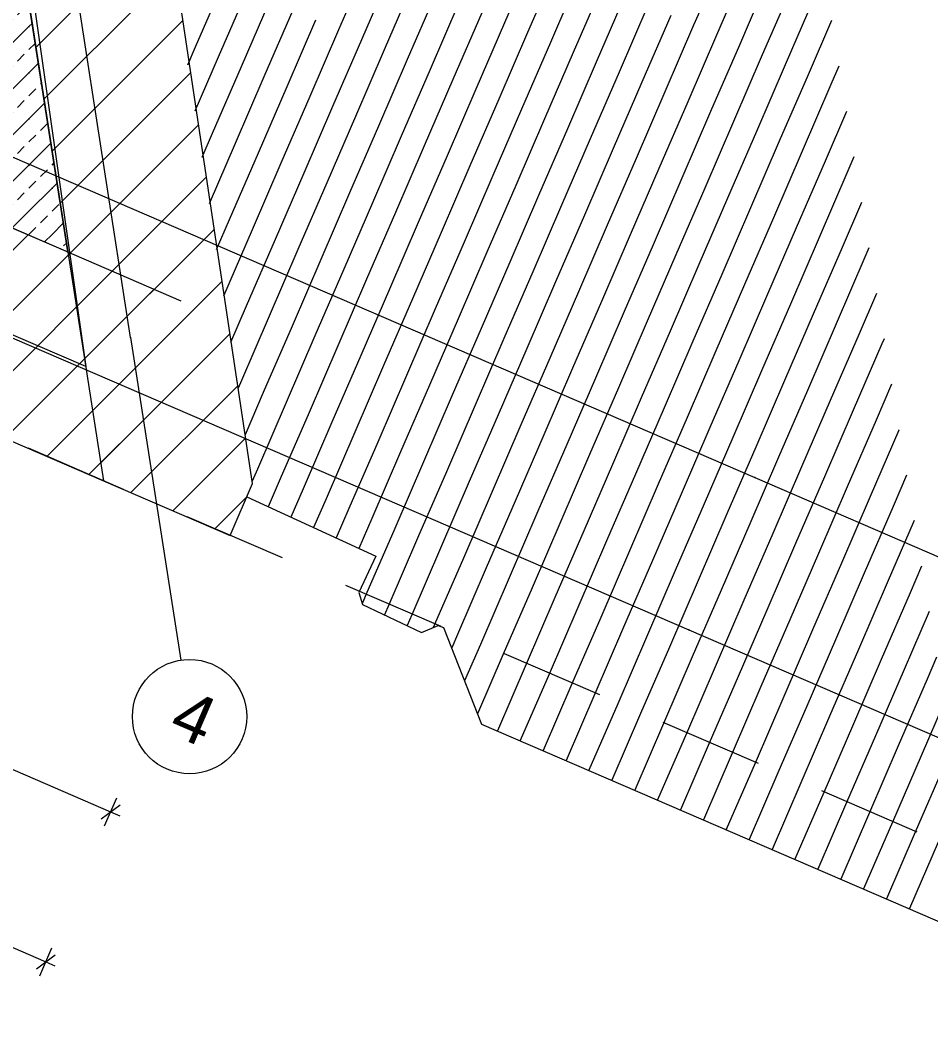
# Model space of a CAD drawing. Header units: millimetres. Extents: x 11801750 to 12566104, y 354831409 to 356234587.
# Drawn here: x 12557091 to 12559877, y 356204400 to 356207515 of the extents above; entities that cross this region are included whole.
import ezdxf
from ezdxf.enums import TextEntityAlignment as Align

# ---------------------------------------------------------------- set-up
doc = ezdxf.new("R2010")
doc.units = ezdxf.units.MM
doc.header["$MEASUREMENT"] = 0
doc.linetypes.add('Dashed Long', pattern=[529.166651, 317.499995, -211.666656])
doc.linetypes.add('Dot & Dashed', pattern=[6702.78, 3527.78, -1763.89, 0, -1411.11])
for name, color, linetype in [('New_010 Aussenwände', 7, 'Continuous'), ('New_015 Innenwände', 7, 'Continuous'), ('New_035 Decken', 7, 'Continuous'), ('New_110 Bemassungen Ausführung', 7, 'Continuous'), ('New_290 Raster _ Achsen', 7, 'Continuous')]:
    doc.layers.add(name, color=color, linetype=linetype)
for name, color, linetype, lineweight in [('New_010 Aussenwände_Pen_No__1', 7, 'Continuous', 13), ('New_010 Aussenwände_Pen_No__96', 8, 'Continuous', 13), ('New_015 Innenwände_Pen_No__1', 7, 'Continuous', 13), ('New_035 Decken_Pen_No__18', 255, 'Continuous', 13), ('New_110 Bemassungen Ausführung_Pen_No__1', 7, 'Continuous', 13), ('New_160 Beschriftungen Ausführung_Pen_No__1', 7, 'Continuous', 13), ('New_255 Plangrafiken_Pen_No__39', 8, 'Continuous', 13), ('New_290 Raster _ Achsen_Pen_No__1', 7, 'Continuous', 13), ('New_290 Raster _ Achsen_Pen_No__108', 7, 'Continuous', 13), ('New_Baulinie_Pen_No__21', 1, 'Continuous', 13)]:
    doc.layers.add(name, color=color, linetype=linetype, lineweight=lineweight)
doc.styles.add('GENERATED_STYLE_1', font='arial.ttf')
doc.dimstyles.new('GENERATED_STYLE__1', dxfattribs={"dimtxt": 125, "dimasz": 47.5, "dimexe": 0.18, "dimexo": 2, "dimgap": 0, "dimtad": 1, "dimlfac": 0.001, "dimzin": 0, "dimdsep": 46, "dimtxsty": 'GENERATED_STYLE_1', "dimblk": 'ARROWHEAD_2', "dimblk1": 'ARROWHEAD_2', "dimblk2": 'ARROWHEAD_2', "dimcen": 0.09, "dimclrd": 7, "dimclre": 7, "dimclrt": 7, "dimadec": 0, "dimazin": 0, "dimtfac": 1, "dimtdec": 4, "dimtmove": 0, "dimatfit": 3, "dimfxl": 1, "dimtolj": 1, "dimtzin": 0, "dimarcsym": 0})
pattern_1 = [(45, (12240439.16, 356160438.36), (-91.92388, 91.92388), [])]

# ---------------------------------------------------------------- blocks, each defined once
blk = doc.blocks.new('*X19', base_point=(12240439.2, 356160438.4))
at = {"layer": 'New_255 Plangrafiken_Pen_No__39', "color": 8, "linetype": 'Continuous', "lineweight": 13}
for p, q in [((12558661.3, 356207712), (12558573.2, 356207508.1)), ((12558661.3, 356207712), (12558573.2, 356207508.1)), ((12558152.9, 356207689.7), (12558064.8, 356207485.8)), ((12558152.9, 356207689.7), (12558064.8, 356207485.8)), ((12558731.3, 356207681.8), (12558643.2, 356207477.9)), ((12558731.3, 356207681.8), (12558643.2, 356207477.9)), ((12559239.7, 356207704.1), (12559151.6, 356207500.2)), ((12559239.7, 356207704.1), (12559151.6, 356207500.2)), ((12558222.9, 356207659.4), (12558134.8, 356207455.5)), ((12558222.9, 356207659.4), (12558134.8, 356207455.5)), ((12558801.4, 356207651.5), (12558713.3, 356207447.6)), ((12558801.4, 356207651.5), (12558713.3, 356207447.6)), ((12559309.8, 356207673.8), (12559221.7, 356207469.9)), ((12559309.8, 356207673.8), (12559221.7, 356207469.9)), ((12557714.5, 356207637.1), (12557626.4, 356207433.2)), ((12557714.5, 356207637.1), (12557626.4, 356207433.2)), ((12558293, 356207629.2), (12558204.9, 356207425.3)), ((12558293, 356207629.2), (12558204.9, 356207425.3)), ((12558871.4, 356207621.2), (12558783.3, 356207417.3)), ((12558871.4, 356207621.2), (12558783.3, 356207417.3)), ((12559379.8, 356207643.6), (12559291.8, 356207439.7)), ((12559379.8, 356207643.6), (12559291.8, 356207439.7)), ((12559449.9, 356207613.3), (12559361.8, 356207409.4)), ((12559449.9, 356207613.3), (12559361.8, 356207409.4)), ((12557784.5, 356207606.8), (12557696.5, 356207402.9)), ((12557784.5, 356207606.8), (12557696.5, 356207402.9)), ((12558363, 356207598.9), (12558274.9, 356207395)), ((12558363, 356207598.9), (12558274.9, 356207395)), ((12558941.5, 356207591), (12558853.4, 356207387.1)), ((12558941.5, 356207591), (12558853.4, 356207387.1)), ((12559519.9, 356207583.1), (12559431.9, 356207379.1)), ((12559519.9, 356207583.1), (12559431.9, 356207379.1)), ((12557854.6, 356207576.6), (12557766.5, 356207372.7)), ((12557854.6, 356207576.6), (12557766.5, 356207372.7)), ((12558433.1, 356207568.6), (12558345, 356207364.7)), ((12558433.1, 356207568.6), (12558345, 356207364.7)), ((12559011.5, 356207560.7), (12558923.5, 356207356.8)), ((12559011.5, 356207560.7), (12558923.5, 356207356.8)), ((12557924.7, 356207546.3), (12557836.6, 356207342.4)), ((12557924.7, 356207546.3), (12557836.6, 356207342.4)), ((12558503.1, 356207538.4), (12558415, 356207334.5)), ((12558503.1, 356207538.4), (12558415, 356207334.5)), ((12559081.6, 356207530.5), (12558993.5, 356207326.5)), ((12559081.6, 356207530.5), (12558993.5, 356207326.5)), ((12557994.7, 356207516), (12557906.6, 356207312.1)), ((12557994.7, 356207516), (12557906.6, 356207312.1)), ((12558573.2, 356207508.1), (12558485.1, 356207304.2)), ((12558573.2, 356207508.1), (12558485.1, 356207304.2)), ((12559151.6, 356207500.2), (12559063.6, 356207296.3)), ((12559151.6, 356207500.2), (12559063.6, 356207296.3)), ((12559573.5, 356207514.6), (12559501.9, 356207348.9)), ((12559573.5, 356207514.6), (12559501.9, 356207348.9)), ((12558064.8, 356207485.8), (12557976.7, 356207281.9)), ((12558064.8, 356207485.8), (12557976.7, 356207281.9)), ((12558643.2, 356207477.9), (12558555.1, 356207273.9)), ((12558643.2, 356207477.9), (12558555.1, 356207273.9)), ((12559221.7, 356207469.9), (12559133.6, 356207266)), ((12559221.7, 356207469.9), (12559133.6, 356207266)), ((12557626.4, 356207433.2), (12557602.8, 356207378.4)), ((12557626.4, 356207433.2), (12557602.8, 356207378.4)), ((12558134.8, 356207455.5), (12558046.7, 356207251.6)), ((12558134.8, 356207455.5), (12558046.7, 356207251.6)), ((12558713.3, 356207447.6), (12558625.2, 356207243.7)), ((12558713.3, 356207447.6), (12558625.2, 356207243.7)), ((12559291.8, 356207439.7), (12559203.7, 356207235.8)), ((12559291.8, 356207439.7), (12559203.7, 356207235.8)), ((12557696.5, 356207402.9), (12557624.7, 356207236.9)), ((12557696.5, 356207402.9), (12557624.7, 356207236.9)), ((12558204.9, 356207425.3), (12558116.8, 356207221.3)), ((12558204.9, 356207425.3), (12558116.8, 356207221.3)), ((12558274.9, 356207395), (12558186.8, 356207191.1)), ((12558274.9, 356207395), (12558186.8, 356207191.1)), ((12558783.3, 356207417.3), (12558695.3, 356207213.4)), ((12558783.3, 356207417.3), (12558695.3, 356207213.4)), ((12559361.8, 356207409.4), (12559273.7, 356207205.5)), ((12559361.8, 356207409.4), (12559273.7, 356207205.5)), ((12557766.5, 356207372.7), (12557678.4, 356207168.7)), ((12557766.5, 356207372.7), (12557678.4, 356207168.7)), ((12558345, 356207364.7), (12558256.9, 356207160.8)), ((12558345, 356207364.7), (12558256.9, 356207160.8)), ((12558853.4, 356207387.1), (12558765.3, 356207183.2)), ((12558853.4, 356207387.1), (12558765.3, 356207183.2)), ((12559431.9, 356207379.1), (12559343.8, 356207175.2)), ((12559431.9, 356207379.1), (12559343.8, 356207175.2)), ((12559596.5, 356207375.4), (12559572, 356207318.6)), ((12559596.5, 356207375.4), (12559572, 356207318.6)), ((12557836.6, 356207342.4), (12557748.5, 356207138.5)), ((12557836.6, 356207342.4), (12557748.5, 356207138.5)), ((12558415, 356207334.5), (12558327, 356207130.6)), ((12558415, 356207334.5), (12558327, 356207130.6)), ((12558923.5, 356207356.8), (12558835.4, 356207152.9)), ((12558923.5, 356207356.8), (12558835.4, 356207152.9)), ((12559501.9, 356207348.9), (12559413.8, 356207145)), ((12559501.9, 356207348.9), (12559413.8, 356207145)), ((12557906.6, 356207312.1), (12557818.5, 356207108.2)), ((12557906.6, 356207312.1), (12557818.5, 356207108.2)), ((12558485.1, 356207304.2), (12558397, 356207100.3)), ((12558485.1, 356207304.2), (12558397, 356207100.3)), ((12558993.5, 356207326.5), (12558905.4, 356207122.6)), ((12558993.5, 356207326.5), (12558905.4, 356207122.6)), ((12559572, 356207318.6), (12559483.9, 356207114.7)), ((12559572, 356207318.6), (12559483.9, 356207114.7)), ((12557976.7, 356207281.9), (12557888.6, 356207078)), ((12557976.7, 356207281.9), (12557888.6, 356207078)), ((12558555.1, 356207273.9), (12558467.1, 356207070)), ((12558555.1, 356207273.9), (12558467.1, 356207070)), ((12559063.6, 356207296.3), (12558975.5, 356207092.4)), ((12559063.6, 356207296.3), (12558975.5, 356207092.4)), ((12558046.7, 356207251.6), (12557958.6, 356207047.7)), ((12558046.7, 356207251.6), (12557958.6, 356207047.7)), ((12558625.2, 356207243.7), (12558537.1, 356207039.8)), ((12558625.2, 356207243.7), (12558537.1, 356207039.8)), ((12559133.6, 356207266), (12559045.5, 356207062.1)), ((12559133.6, 356207266), (12559045.5, 356207062.1)), ((12558116.8, 356207221.3), (12558028.7, 356207017.4)), ((12558116.8, 356207221.3), (12558028.7, 356207017.4)), ((12558695.3, 356207213.4), (12558607.2, 356207009.5)), ((12558695.3, 356207213.4), (12558607.2, 356207009.5)), ((12559203.7, 356207235.8), (12559115.6, 356207031.8)), ((12559203.7, 356207235.8), (12559115.6, 356207031.8)), ((12559619.5, 356207236.2), (12559553.9, 356207084.4)), ((12559619.5, 356207236.2), (12559553.9, 356207084.4)), ((12558186.8, 356207191.1), (12558098.8, 356206987.2)), ((12558186.8, 356207191.1), (12558098.8, 356206987.2)), ((12558765.3, 356207183.2), (12558677.2, 356206979.2)), ((12558765.3, 356207183.2), (12558677.2, 356206979.2)), ((12559273.7, 356207205.5), (12559185.6, 356207001.6)), ((12559273.7, 356207205.5), (12559185.6, 356207001.6)), ((12557678.4, 356207168.7), (12557646.7, 356207095.3)), ((12557678.4, 356207168.7), (12557646.7, 356207095.3)), ((12558256.9, 356207160.8), (12558168.8, 356206956.9)), ((12558256.9, 356207160.8), (12558168.8, 356206956.9)), ((12558835.4, 356207152.9), (12558747.3, 356206949)), ((12558835.4, 356207152.9), (12558747.3, 356206949)), ((12559343.8, 356207175.2), (12559255.7, 356206971.3)), ((12559343.8, 356207175.2), (12559255.7, 356206971.3)), ((12557748.5, 356207138.5), (12557668.7, 356206953.7)), ((12557748.5, 356207138.5), (12557668.7, 356206953.7)), ((12558327, 356207130.6), (12558238.9, 356206926.6)), ((12558327, 356207130.6), (12558238.9, 356206926.6)), ((12558905.4, 356207122.6), (12558817.3, 356206918.7)), ((12558905.4, 356207122.6), (12558817.3, 356206918.7)), ((12559413.8, 356207145), (12559325.7, 356206941.1)), ((12559413.8, 356207145), (12559325.7, 356206941.1)), ((12559483.9, 356207114.7), (12559395.8, 356206910.8)), ((12559483.9, 356207114.7), (12559395.8, 356206910.8)), ((12557818.5, 356207108.2), (12557730.5, 356206904.3)), ((12557818.5, 356207108.2), (12557730.5, 356206904.3)), ((12558397, 356207100.3), (12558308.9, 356206896.4)), ((12558397, 356207100.3), (12558308.9, 356206896.4)), ((12558975.5, 356207092.4), (12558887.4, 356206888.5)), ((12558975.5, 356207092.4), (12558887.4, 356206888.5)), ((12559553.9, 356207084.4), (12559465.9, 356206880.5)), ((12559553.9, 356207084.4), (12559465.9, 356206880.5)), ((12559642.5, 356207097), (12559624, 356207054.2)), ((12559642.5, 356207097), (12559624, 356207054.2)), ((12557888.6, 356207078), (12557800.5, 356206874)), ((12557888.6, 356207078), (12557800.5, 356206874)), ((12558467.1, 356207070), (12558379, 356206866.1)), ((12558467.1, 356207070), (12558379, 356206866.1)), ((12559045.5, 356207062.1), (12558957.4, 356206858.2)), ((12559045.5, 356207062.1), (12558957.4, 356206858.2)), ((12559624, 356207054.2), (12559535.9, 356206850.3)), ((12559624, 356207054.2), (12559535.9, 356206850.3)), ((12557958.6, 356207047.7), (12557870.6, 356206843.8)), ((12557958.6, 356207047.7), (12557870.6, 356206843.8)), ((12558537.1, 356207039.8), (12558449, 356206835.9)), ((12558537.1, 356207039.8), (12558449, 356206835.9)), ((12559115.6, 356207031.8), (12559027.5, 356206827.9)), ((12559115.6, 356207031.8), (12559027.5, 356206827.9)), ((12558028.7, 356207017.4), (12557940.6, 356206813.5)), ((12558028.7, 356207017.4), (12557940.6, 356206813.5)), ((12558607.2, 356207009.5), (12558519.1, 356206805.6)), ((12558607.2, 356207009.5), (12558519.1, 356206805.6)), ((12559185.6, 356207001.6), (12559097.6, 356206797.7)), ((12559185.6, 356207001.6), (12559097.6, 356206797.7)), ((12558098.8, 356206987.2), (12558010.7, 356206783.3)), ((12558098.8, 356206987.2), (12558010.7, 356206783.3)), ((12558677.2, 356206979.2), (12558589.1, 356206775.3)), ((12558677.2, 356206979.2), (12558589.1, 356206775.3)), ((12559255.7, 356206971.3), (12559167.6, 356206767.4)), ((12559255.7, 356206971.3), (12559167.6, 356206767.4)), ((12558168.8, 356206956.9), (12558080.7, 356206753)), ((12558168.8, 356206956.9), (12558080.7, 356206753)), ((12558747.3, 356206949), (12558659.2, 356206745.1)), ((12558747.3, 356206949), (12558659.2, 356206745.1)), ((12559325.7, 356206941.1), (12559237.7, 356206737.1)), ((12559325.7, 356206941.1), (12559237.7, 356206737.1)), ((12559665.5, 356206957.8), (12559606, 356206820)), ((12559665.5, 356206957.8), (12559606, 356206820)), ((12557730.5, 356206904.3), (12557690.7, 356206812.2)), ((12557730.5, 356206904.3), (12557690.7, 356206812.2)), ((12558238.9, 356206926.6), (12558150.8, 356206722.7)), ((12558238.9, 356206926.6), (12558150.8, 356206722.7)), ((12558308.9, 356206896.4), (12558220.8, 356206692.5)), ((12558308.9, 356206896.4), (12558220.8, 356206692.5)), ((12558817.3, 356206918.7), (12558729.2, 356206714.8)), ((12558817.3, 356206918.7), (12558729.2, 356206714.8)), ((12559395.8, 356206910.8), (12559307.7, 356206706.9)), ((12559395.8, 356206910.8), (12559307.7, 356206706.9)), ((12557800.5, 356206874), (12557712.6, 356206670.6)), ((12557800.5, 356206874), (12557712.6, 356206670.6)), ((12558379, 356206866.1), (12558290.9, 356206662.2)), ((12558379, 356206866.1), (12558290.9, 356206662.2)), ((12558887.4, 356206888.5), (12558799.3, 356206684.5)), ((12558887.4, 356206888.5), (12558799.3, 356206684.5)), ((12559465.9, 356206880.5), (12559377.8, 356206676.6)), ((12559465.9, 356206880.5), (12559377.8, 356206676.6)), ((12557870.6, 356206843.8), (12557782.5, 356206639.9)), ((12557870.6, 356206843.8), (12557782.5, 356206639.9)), ((12558449, 356206835.9), (12558360.9, 356206631.9)), ((12558449, 356206835.9), (12558360.9, 356206631.9)), ((12558957.4, 356206858.2), (12558869.4, 356206654.3)), ((12558957.4, 356206858.2), (12558869.4, 356206654.3)), ((12559535.9, 356206850.3), (12559447.8, 356206646.4)), ((12559535.9, 356206850.3), (12559447.8, 356206646.4)), ((12557940.6, 356206813.5), (12557852.5, 356206609.6)), ((12557940.6, 356206813.5), (12557852.5, 356206609.6)), ((12558519.1, 356206805.6), (12558431, 356206601.7)), ((12558519.1, 356206805.6), (12558431, 356206601.7)), ((12559027.5, 356206827.9), (12558939.4, 356206624)), ((12559027.5, 356206827.9), (12558939.4, 356206624)), ((12559606, 356206820), (12559517.9, 356206616.1)), ((12559606, 356206820), (12559517.9, 356206616.1)), ((12559688.5, 356206818.6), (12559676, 356206789.7)), ((12559688.5, 356206818.6), (12559676, 356206789.7)), ((12558010.7, 356206783.3), (12557922.6, 356206579.3)), ((12558010.7, 356206783.3), (12557922.6, 356206579.3)), ((12558589.1, 356206775.3), (12558501.1, 356206571.4)), ((12558589.1, 356206775.3), (12558501.1, 356206571.4)), ((12559097.6, 356206797.7), (12559009.5, 356206593.8)), ((12559097.6, 356206797.7), (12559009.5, 356206593.8)), ((12559676, 356206789.7), (12559587.9, 356206585.8)), ((12559676, 356206789.7), (12559587.9, 356206585.8)), ((12558080.7, 356206753), (12557992.6, 356206549.1)), ((12558080.7, 356206753), (12557992.6, 356206549.1)), ((12558659.2, 356206745.1), (12558571.1, 356206541.2)), ((12558659.2, 356206745.1), (12558571.1, 356206541.2)), ((12559167.6, 356206767.4), (12559079.5, 356206563.5)), ((12559167.6, 356206767.4), (12559079.5, 356206563.5)), ((12558150.8, 356206722.7), (12558062.7, 356206518.8)), ((12558150.8, 356206722.7), (12558062.7, 356206518.8)), ((12558729.2, 356206714.8), (12558641.2, 356206510.9)), ((12558729.2, 356206714.8), (12558641.2, 356206510.9)), ((12559237.7, 356206737.1), (12559149.6, 356206533.2)), ((12559237.7, 356206737.1), (12559149.6, 356206533.2)), ((12558220.8, 356206692.5), (12558132.7, 356206488.6)), ((12558220.8, 356206692.5), (12558132.7, 356206488.6)), ((12558799.3, 356206684.5), (12558711.2, 356206480.6)), ((12558799.3, 356206684.5), (12558711.2, 356206480.6)), ((12559307.7, 356206706.9), (12559219.6, 356206503)), ((12559307.7, 356206706.9), (12559219.6, 356206503)), ((12559711.5, 356206679.4), (12559658, 356206555.6)), ((12559711.5, 356206679.4), (12559658, 356206555.6)), ((12558290.9, 356206662.2), (12558202.8, 356206458.3)), ((12558290.9, 356206662.2), (12558202.8, 356206458.3)), ((12558869.4, 356206654.3), (12558781.3, 356206450.4)), ((12558869.4, 356206654.3), (12558781.3, 356206450.4)), ((12559377.8, 356206676.6), (12559289.7, 356206472.7)), ((12559377.8, 356206676.6), (12559289.7, 356206472.7)), ((12557782.5, 356206639.9), (12557734.6, 356206529.1)), ((12557782.5, 356206639.9), (12557734.6, 356206529.1)), ((12558360.9, 356206631.9), (12558272.9, 356206428)), ((12558360.9, 356206631.9), (12558272.9, 356206428)), ((12558939.4, 356206624), (12558851.3, 356206420.1)), ((12558939.4, 356206624), (12558851.3, 356206420.1)), ((12559447.8, 356206646.4), (12559359.7, 356206442.4)), ((12559447.8, 356206646.4), (12559359.7, 356206442.4)), ((12559517.9, 356206616.1), (12559429.8, 356206412.2)), ((12559517.9, 356206616.1), (12559429.8, 356206412.2)), ((12557852.5, 356206609.6), (12557764.4, 356206405.7)), ((12557852.5, 356206609.6), (12557764.4, 356206405.7)), ((12558431, 356206601.7), (12558342.9, 356206397.8)), ((12558431, 356206601.7), (12558342.9, 356206397.8)), ((12559009.5, 356206593.8), (12558921.4, 356206389.8)), ((12559009.5, 356206593.8), (12558921.4, 356206389.8)), ((12559587.9, 356206585.8), (12559499.8, 356206381.9)), ((12559587.9, 356206585.8), (12559499.8, 356206381.9)), ((12557922.6, 356206579.3), (12557834.5, 356206375.4)), ((12557922.6, 356206579.3), (12557834.5, 356206375.4)), ((12558501.1, 356206571.4), (12558413, 356206367.5)), ((12558501.1, 356206571.4), (12558413, 356206367.5)), ((12559079.5, 356206563.5), (12558991.4, 356206359.6)), ((12559079.5, 356206563.5), (12558991.4, 356206359.6)), ((12559658, 356206555.6), (12559569.9, 356206351.7)), ((12559658, 356206555.6), (12559569.9, 356206351.7)), ((12557992.6, 356206549.1), (12557904.6, 356206345.2)), ((12557992.6, 356206549.1), (12557904.6, 356206345.2)), ((12558571.1, 356206541.2), (12558483, 356206337.3)), ((12558571.1, 356206541.2), (12558483, 356206337.3)), ((12559149.6, 356206533.2), (12559061.5, 356206329.3)), ((12559149.6, 356206533.2), (12559061.5, 356206329.3)), ((12559728, 356206525.3), (12559640, 356206321.4)), ((12559728, 356206525.3), (12559640, 356206321.4)), ((12559734.5, 356206540.2), (12559728, 356206525.3)), ((12559734.5, 356206540.2), (12559728, 356206525.3)), ((12558062.7, 356206518.8), (12557974.6, 356206314.9)), ((12558062.7, 356206518.8), (12557974.6, 356206314.9)), ((12558641.2, 356206510.9), (12558553.1, 356206307)), ((12558641.2, 356206510.9), (12558553.1, 356206307)), ((12559219.6, 356206503), (12559131.5, 356206299.1)), ((12559219.6, 356206503), (12559131.5, 356206299.1)), ((12558132.7, 356206488.6), (12558044.7, 356206284.7)), ((12558132.7, 356206488.6), (12558044.7, 356206284.7)), ((12558711.2, 356206480.6), (12558623.1, 356206276.7)), ((12558711.2, 356206480.6), (12558623.1, 356206276.7)), ((12559289.7, 356206472.7), (12559201.6, 356206268.8)), ((12559289.7, 356206472.7), (12559201.6, 356206268.8)), ((12558202.8, 356206458.3), (12558114.7, 356206254.4)), ((12558202.8, 356206458.3), (12558114.7, 356206254.4)), ((12558781.3, 356206450.4), (12558693.2, 356206246.5)), ((12558781.3, 356206450.4), (12558693.2, 356206246.5)), ((12559359.7, 356206442.4), (12559271.7, 356206238.5)), ((12559359.7, 356206442.4), (12559271.7, 356206238.5)), ((12557764.4, 356206405.7), (12557756.6, 356206387.5)), ((12557764.4, 356206405.7), (12557756.6, 356206387.5)), ((12558272.9, 356206428), (12558184.8, 356206224.1)), ((12558272.9, 356206428), (12558184.8, 356206224.1)), ((12558851.3, 356206420.1), (12558763.2, 356206216.2)), ((12558851.3, 356206420.1), (12558763.2, 356206216.2)), ((12559429.8, 356206412.2), (12559341.7, 356206208.3)), ((12559429.8, 356206412.2), (12559341.7, 356206208.3)), ((12559757.5, 356206401), (12559710, 356206291.1)), ((12559757.5, 356206401), (12559710, 356206291.1)), ((12557834.5, 356206375.4), (12557778.6, 356206245.9)), ((12557834.5, 356206375.4), (12557778.6, 356206245.9)), ((12558342.9, 356206397.8), (12558254.8, 356206193.9)), ((12558342.9, 356206397.8), (12558254.8, 356206193.9)), ((12558413, 356206367.5), (12558324.9, 356206163.6)), ((12558413, 356206367.5), (12558324.9, 356206163.6)), ((12558921.4, 356206389.8), (12558833.3, 356206185.9)), ((12558921.4, 356206389.8), (12558833.3, 356206185.9)), ((12559499.8, 356206381.9), (12559411.8, 356206178)), ((12559499.8, 356206381.9), (12559411.8, 356206178)), ((12557904.6, 356206345.2), (12557816.5, 356206141.3)), ((12557904.6, 356206345.2), (12557816.5, 356206141.3)), ((12558483, 356206337.3), (12558394.9, 356206133.3)), ((12558483, 356206337.3), (12558394.9, 356206133.3)), ((12558991.4, 356206359.6), (12558903.3, 356206155.7)), ((12558991.4, 356206359.6), (12558903.3, 356206155.7)), ((12559569.9, 356206351.7), (12559481.8, 356206147.8)), ((12559569.9, 356206351.7), (12559481.8, 356206147.8)), ((12557974.6, 356206314.9), (12557886.5, 356206111)), ((12557974.6, 356206314.9), (12557886.5, 356206111)), ((12558553.1, 356206307), (12558465, 356206103.1)), ((12558553.1, 356206307), (12558465, 356206103.1)), ((12559061.5, 356206329.3), (12558973.4, 356206125.4)), ((12559061.5, 356206329.3), (12558973.4, 356206125.4)), ((12559640, 356206321.4), (12559551.9, 356206117.5)), ((12559640, 356206321.4), (12559551.9, 356206117.5)), ((12558044.7, 356206284.7), (12557956.6, 356206080.7)), ((12558044.7, 356206284.7), (12557956.6, 356206080.7)), ((12558623.1, 356206276.7), (12558535, 356206072.8)), ((12558623.1, 356206276.7), (12558535, 356206072.8)), ((12559131.5, 356206299.1), (12559043.5, 356206095.2)), ((12559131.5, 356206299.1), (12559043.5, 356206095.2)), ((12559710, 356206291.1), (12559621.9, 356206087.2)), ((12559710, 356206291.1), (12559621.9, 356206087.2)), ((12558114.7, 356206254.4), (12558026.6, 356206050.5)), ((12558114.7, 356206254.4), (12558026.6, 356206050.5)), ((12558693.2, 356206246.5), (12558605.1, 356206042.6)), ((12558693.2, 356206246.5), (12558605.1, 356206042.6)), ((12559201.6, 356206268.8), (12559113.5, 356206064.9)), ((12559201.6, 356206268.8), (12559113.5, 356206064.9)), ((12559780.1, 356206260.9), (12559692, 356206057)), ((12559780.1, 356206260.9), (12559692, 356206057)), ((12559780.5, 356206261.8), (12559780.1, 356206260.9)), ((12559780.5, 356206261.8), (12559780.1, 356206260.9)), ((12558184.8, 356206224.1), (12558096.7, 356206020.2)), ((12558184.8, 356206224.1), (12558096.7, 356206020.2)), ((12558763.2, 356206216.2), (12558675.2, 356206012.3)), ((12558763.2, 356206216.2), (12558675.2, 356206012.3)), ((12559271.7, 356206238.5), (12559183.6, 356206034.6)), ((12559271.7, 356206238.5), (12559183.6, 356206034.6)), ((12558254.8, 356206193.9), (12558166.7, 356205990)), ((12558254.8, 356206193.9), (12558166.7, 356205990)), ((12558833.3, 356206185.9), (12558745.2, 356205982)), ((12558833.3, 356206185.9), (12558745.2, 356205982)), ((12559341.7, 356206208.3), (12559253.6, 356206004.4)), ((12559341.7, 356206208.3), (12559253.6, 356206004.4)), ((12558324.9, 356206163.6), (12558236.8, 356205959.7)), ((12558324.9, 356206163.6), (12558236.8, 356205959.7)), ((12558903.3, 356206155.7), (12558815.3, 356205951.8)), ((12558903.3, 356206155.7), (12558815.3, 356205951.8)), ((12559411.8, 356206178), (12559323.7, 356205974.1)), ((12559411.8, 356206178), (12559323.7, 356205974.1)), ((12557816.5, 356206141.3), (12557800.5, 356206104.4)), ((12557816.5, 356206141.3), (12557800.5, 356206104.4)), ((12558394.9, 356206133.3), (12558306.8, 356205929.4)), ((12558394.9, 356206133.3), (12558306.8, 356205929.4)), ((12558973.4, 356206125.4), (12558885.3, 356205921.5)), ((12558973.4, 356206125.4), (12558885.3, 356205921.5)), ((12559481.8, 356206147.8), (12559393.7, 356205943.8)), ((12559481.8, 356206147.8), (12559393.7, 356205943.8)), ((12559551.9, 356206117.5), (12559463.8, 356205913.6)), ((12559551.9, 356206117.5), (12559463.8, 356205913.6)), ((12559803.4, 356206122.6), (12559762, 356206026.7)), ((12559803.4, 356206122.6), (12559762, 356206026.7)), ((12557886.5, 356206111), (12557849.6, 356206025.6)), ((12557886.5, 356206111), (12557849.6, 356206025.6)), ((12558465, 356206103.1), (12558376.9, 356205899.2)), ((12558465, 356206103.1), (12558376.9, 356205899.2)), ((12559043.5, 356206095.2), (12558955.4, 356205891.2)), ((12559043.5, 356206095.2), (12558955.4, 356205891.2)), ((12559621.9, 356206087.2), (12559533.8, 356205883.3)), ((12559621.9, 356206087.2), (12559533.8, 356205883.3)), ((12557956.6, 356206080.7), (12557919, 356205993.8)), ((12557956.6, 356206080.7), (12557919, 356205993.8)), ((12558535, 356206072.8), (12558447, 356205868.9)), ((12558535, 356206072.8), (12558447, 356205868.9)), ((12559113.5, 356206064.9), (12559025.4, 356205861)), ((12559113.5, 356206064.9), (12559025.4, 356205861)), ((12559692, 356206057), (12559603.9, 356205853.1)), ((12559692, 356206057), (12559603.9, 356205853.1)), ((12558026.6, 356206050.5), (12557988.4, 356205962.1)), ((12558026.6, 356206050.5), (12557988.4, 356205962.1)), ((12558605.1, 356206042.6), (12558517, 356205838.6)), ((12558605.1, 356206042.6), (12558517, 356205838.6)), ((12559183.6, 356206034.6), (12559095.5, 356205830.7)), ((12559183.6, 356206034.6), (12559095.5, 356205830.7)), ((12559762, 356206026.7), (12559673.9, 356205822.8)), ((12559762, 356206026.7), (12559673.9, 356205822.8)), ((12558096.7, 356206020.2), (12558057.8, 356205930.3)), ((12558096.7, 356206020.2), (12558057.8, 356205930.3)), ((12558675.2, 356206012.3), (12558587.1, 356205808.4)), ((12558675.2, 356206012.3), (12558587.1, 356205808.4)), ((12559253.6, 356206004.4), (12559165.5, 356205800.5)), ((12559253.6, 356206004.4), (12559165.5, 356205800.5)), ((12558166.7, 356205990), (12558127.3, 356205898.6)), ((12558166.7, 356205990), (12558127.3, 356205898.6)), ((12558745.2, 356205982), (12558657.1, 356205778.1)), ((12558745.2, 356205982), (12558657.1, 356205778.1)), ((12559323.7, 356205974.1), (12559235.6, 356205770.2)), ((12559323.7, 356205974.1), (12559235.6, 356205770.2)), ((12559826.4, 356205983.4), (12559744, 356205792.5)), ((12559826.4, 356205983.4), (12559744, 356205792.5)), ((12558236.8, 356205959.7), (12558148.7, 356205755.8)), ((12558236.8, 356205959.7), (12558148.7, 356205755.8)), ((12558815.3, 356205951.8), (12558727.2, 356205747.9)), ((12558815.3, 356205951.8), (12558727.2, 356205747.9)), ((12559393.7, 356205943.8), (12559305.6, 356205739.9)), ((12559393.7, 356205943.8), (12559305.6, 356205739.9)), ((12558306.8, 356205929.4), (12558218.8, 356205725.5)), ((12558306.8, 356205929.4), (12558218.8, 356205725.5)), ((12558885.3, 356205921.5), (12558797.2, 356205717.6)), ((12558885.3, 356205921.5), (12558797.2, 356205717.6)), ((12559463.8, 356205913.6), (12559375.7, 356205709.7)), ((12559463.8, 356205913.6), (12559375.7, 356205709.7)), ((12558376.9, 356205899.2), (12558288.8, 356205695.3)), ((12558376.9, 356205899.2), (12558288.8, 356205695.3)), ((12558447, 356205868.9), (12558358.9, 356205665)), ((12558447, 356205868.9), (12558358.9, 356205665)), ((12558955.4, 356205891.2), (12558867.3, 356205687.3)), ((12558955.4, 356205891.2), (12558867.3, 356205687.3)), ((12559533.8, 356205883.3), (12559445.8, 356205679.4)), ((12559533.8, 356205883.3), (12559445.8, 356205679.4)), ((12558517, 356205838.6), (12558428.9, 356205634.7)), ((12558517, 356205838.6), (12558428.9, 356205634.7)), ((12559025.4, 356205861), (12558937.3, 356205657.1)), ((12559025.4, 356205861), (12558937.3, 356205657.1)), ((12559603.9, 356205853.1), (12559515.8, 356205649.1)), ((12559603.9, 356205853.1), (12559515.8, 356205649.1)), ((12559849.4, 356205844.2), (12559814.1, 356205762.3)), ((12559849.4, 356205844.2), (12559814.1, 356205762.3)), ((12558587.1, 356205808.4), (12558499, 356205604.5)), ((12558587.1, 356205808.4), (12558499, 356205604.5)), ((12559095.5, 356205830.7), (12559007.4, 356205626.8)), ((12559095.5, 356205830.7), (12559007.4, 356205626.8)), ((12559673.9, 356205822.8), (12559585.9, 356205618.9)), ((12559673.9, 356205822.8), (12559585.9, 356205618.9)), ((12558657.1, 356205778.1), (12558569, 356205574.2)), ((12558657.1, 356205778.1), (12558569, 356205574.2)), ((12559165.5, 356205800.5), (12559077.4, 356205596.5)), ((12559165.5, 356205800.5), (12559077.4, 356205596.5)), ((12559744, 356205792.5), (12559655.9, 356205588.6)), ((12559744, 356205792.5), (12559655.9, 356205588.6)), ((12558148.7, 356205755.8), (12558137.2, 356205729.2)), ((12558148.7, 356205755.8), (12558137.2, 356205729.2)), ((12558727.2, 356205747.9), (12558639.1, 356205543.9)), ((12558727.2, 356205747.9), (12558639.1, 356205543.9)), ((12559235.6, 356205770.2), (12559147.5, 356205566.3)), ((12559235.6, 356205770.2), (12559147.5, 356205566.3)), ((12559814.1, 356205762.3), (12559726, 356205558.4)), ((12559814.1, 356205762.3), (12559726, 356205558.4)), ((12558218.8, 356205725.5), (12558205.5, 356205694.8)), ((12558218.8, 356205725.5), (12558205.5, 356205694.8)), ((12558797.2, 356205717.6), (12558709.1, 356205513.7)), ((12558797.2, 356205717.6), (12558709.1, 356205513.7)), ((12559305.6, 356205739.9), (12559217.6, 356205536)), ((12559305.6, 356205739.9), (12559217.6, 356205536)), ((12558288.8, 356205695.3), (12558274.5, 356205662.2)), ((12558288.8, 356205695.3), (12558274.5, 356205662.2)), ((12558867.3, 356205687.3), (12558779.2, 356205483.4)), ((12558867.3, 356205687.3), (12558779.2, 356205483.4)), ((12559375.7, 356205709.7), (12559287.6, 356205505.8)), ((12559375.7, 356205709.7), (12559287.6, 356205505.8)), ((12559872.4, 356205705), (12559796, 356205528.1)), ((12559872.4, 356205705), (12559796, 356205528.1)), ((12558358.9, 356205665), (12558354.9, 356205655.9)), ((12558358.9, 356205665), (12558354.9, 356205655.9)), ((12558937.3, 356205657.1), (12558849.3, 356205453.2)), ((12558937.3, 356205657.1), (12558849.3, 356205453.2)), ((12559445.8, 356205679.4), (12559357.7, 356205475.5)), ((12559445.8, 356205679.4), (12559357.7, 356205475.5)), ((12558428.9, 356205634.7), (12558411.1, 356205593.5)), ((12558428.9, 356205634.7), (12558411.1, 356205593.5)), ((12559007.4, 356205626.8), (12558919.3, 356205422.9)), ((12559007.4, 356205626.8), (12558919.3, 356205422.9)), ((12559515.8, 356205649.1), (12559427.7, 356205445.2)), ((12559515.8, 356205649.1), (12559427.7, 356205445.2)), ((12558499, 356205604.5), (12558450.7, 356205492.6)), ((12558499, 356205604.5), (12558450.7, 356205492.6)), ((12559077.4, 356205596.5), (12558989.4, 356205392.6)), ((12559077.4, 356205596.5), (12558989.4, 356205392.6)), ((12559585.9, 356205618.9), (12559497.8, 356205415)), ((12559585.9, 356205618.9), (12559497.8, 356205415)), ((12559655.9, 356205588.6), (12559567.8, 356205384.7)), ((12559655.9, 356205588.6), (12559567.8, 356205384.7)), ((12558569, 356205574.2), (12558490.2, 356205391.7)), ((12558569, 356205574.2), (12558490.2, 356205391.7)), ((12559147.5, 356205566.3), (12559059.4, 356205362.4)), ((12559147.5, 356205566.3), (12559059.4, 356205362.4)), ((12559726, 356205558.4), (12559637.9, 356205354.4)), ((12559726, 356205558.4), (12559637.9, 356205354.4)), ((12559895.4, 356205565.8), (12559866.1, 356205497.8)), ((12559895.4, 356205565.8), (12559866.1, 356205497.8)), ((12558639.1, 356205543.9), (12558551, 356205340)), ((12558639.1, 356205543.9), (12558551, 356205340)), ((12559217.6, 356205536), (12559129.5, 356205332.1)), ((12559217.6, 356205536), (12559129.5, 356205332.1)), ((12559796, 356205528.1), (12559707.9, 356205324.2)), ((12559796, 356205528.1), (12559707.9, 356205324.2)), ((12558709.1, 356205513.7), (12558621.1, 356205309.8)), ((12558709.1, 356205513.7), (12558621.1, 356205309.8)), ((12559287.6, 356205505.8), (12559199.5, 356205301.8)), ((12559287.6, 356205505.8), (12559199.5, 356205301.8)), ((12559866.1, 356205497.8), (12559778, 356205293.9)), ((12559866.1, 356205497.8), (12559778, 356205293.9)), ((12558779.2, 356205483.4), (12558691.1, 356205279.5)), ((12558779.2, 356205483.4), (12558691.1, 356205279.5)), ((12559357.7, 356205475.5), (12559269.6, 356205271.6)), ((12559357.7, 356205475.5), (12559269.6, 356205271.6)), ((12558849.3, 356205453.2), (12558761.2, 356205249.2)), ((12558849.3, 356205453.2), (12558761.2, 356205249.2)), ((12559427.7, 356205445.2), (12559339.6, 356205241.3)), ((12559427.7, 356205445.2), (12559339.6, 356205241.3)), ((12558919.3, 356205422.9), (12558831.2, 356205219)), ((12558919.3, 356205422.9), (12558831.2, 356205219)), ((12559497.8, 356205415), (12559409.7, 356205211.1)), ((12559497.8, 356205415), (12559409.7, 356205211.1)), ((12559918.4, 356205426.6), (12559848, 356205263.7)), ((12559918.4, 356205426.6), (12559848, 356205263.7)), ((12558989.4, 356205392.6), (12558901.3, 356205188.7)), ((12558989.4, 356205392.6), (12558901.3, 356205188.7)), ((12559567.8, 356205384.7), (12559479.7, 356205180.8)), ((12559567.8, 356205384.7), (12559479.7, 356205180.8)), ((12558551, 356205340), (12558550.8, 356205339.6)), ((12558551, 356205340), (12558550.8, 356205339.6)), ((12559059.4, 356205362.4), (12558971.3, 356205158.5)), ((12559059.4, 356205362.4), (12558971.3, 356205158.5)), ((12559637.9, 356205354.4), (12559549.8, 356205150.5)), ((12559637.9, 356205354.4), (12559549.8, 356205150.5)), ((12558621.1, 356205309.8), (12558620.9, 356205309.4)), ((12558621.1, 356205309.8), (12558620.9, 356205309.4)), ((12559129.5, 356205332.1), (12559041.4, 356205128.2)), ((12559129.5, 356205332.1), (12559041.4, 356205128.2)), ((12559707.9, 356205324.2), (12559619.9, 356205120.3)), ((12559707.9, 356205324.2), (12559619.9, 356205120.3)), ((12558691.1, 356205279.5), (12558690.9, 356205279.1)), ((12558691.1, 356205279.5), (12558690.9, 356205279.1)), ((12559199.5, 356205301.8), (12559111.4, 356205097.9)), ((12559199.5, 356205301.8), (12559111.4, 356205097.9)), ((12559778, 356205293.9), (12559689.9, 356205090)), ((12559778, 356205293.9), (12559689.9, 356205090)), ((12558761.2, 356205249.2), (12558761, 356205248.9)), ((12558761.2, 356205249.2), (12558761, 356205248.9)), ((12559269.6, 356205271.6), (12559181.5, 356205067.7)), ((12559269.6, 356205271.6), (12559181.5, 356205067.7)), ((12559848, 356205263.7), (12559760, 356205059.7)), ((12559848, 356205263.7), (12559760, 356205059.7)), ((12558831.2, 356205219), (12558831.1, 356205218.6)), ((12558831.2, 356205219), (12558831.1, 356205218.6)), ((12559339.6, 356205241.3), (12559251.5, 356205037.4)), ((12559339.6, 356205241.3), (12559251.5, 356205037.4)), ((12559918.1, 356205233.4), (12559830, 356205029.5)), ((12559918.1, 356205233.4), (12559830, 356205029.5)), ((12558901.3, 356205188.7), (12558901.1, 356205188.3)), ((12558901.3, 356205188.7), (12558901.1, 356205188.3)), ((12559409.7, 356205211.1), (12559321.6, 356205007.1)), ((12559409.7, 356205211.1), (12559321.6, 356205007.1)), ((12558971.3, 356205158.5), (12558971.2, 356205158.1)), ((12558971.3, 356205158.5), (12558971.2, 356205158.1)), ((12559479.7, 356205180.8), (12559391.7, 356204976.9)), ((12559479.7, 356205180.8), (12559391.7, 356204976.9)), ((12559041.4, 356205128.2), (12559041.2, 356205127.8)), ((12559041.4, 356205128.2), (12559041.2, 356205127.8)), ((12559549.8, 356205150.5), (12559461.7, 356204946.6)), ((12559549.8, 356205150.5), (12559461.7, 356204946.6)), ((12559111.4, 356205097.9), (12559111.3, 356205097.5)), ((12559111.4, 356205097.9), (12559111.3, 356205097.5)), ((12559619.9, 356205120.3), (12559531.8, 356204916.4)), ((12559619.9, 356205120.3), (12559531.8, 356204916.4)), ((12559689.9, 356205090), (12559601.8, 356204886.1)), ((12559689.9, 356205090), (12559601.8, 356204886.1)), ((12559181.5, 356205067.7), (12559181.3, 356205067.3)), ((12559181.5, 356205067.7), (12559181.3, 356205067.3)), ((12559760, 356205059.7), (12559671.9, 356204855.8)), ((12559760, 356205059.7), (12559671.9, 356204855.8)), ((12559251.5, 356205037.4), (12559251.4, 356205037)), ((12559251.5, 356205037.4), (12559251.4, 356205037)), ((12559830, 356205029.5), (12559741.9, 356204825.6)), ((12559830, 356205029.5), (12559741.9, 356204825.6)), ((12559321.6, 356205007.1), (12559321.4, 356205006.8)), ((12559321.6, 356205007.1), (12559321.4, 356205006.8)), ((12559900.1, 356204999.2), (12559812, 356204795.3)), ((12559900.1, 356204999.2), (12559812, 356204795.3)), ((12559391.7, 356204976.9), (12559391.5, 356204976.5)), ((12559391.7, 356204976.9), (12559391.5, 356204976.5)), ((12559461.7, 356204946.6), (12559461.5, 356204946.2)), ((12559461.7, 356204946.6), (12559461.5, 356204946.2)), ((12559531.8, 356204916.4), (12559531.6, 356204916)), ((12559531.8, 356204916.4), (12559531.6, 356204916)), ((12559601.8, 356204886.1), (12559601.6, 356204885.7)), ((12559601.8, 356204886.1), (12559601.6, 356204885.7)), ((12559671.9, 356204855.8), (12559671.7, 356204855.4)), ((12559671.9, 356204855.8), (12559671.7, 356204855.4)), ((12559741.9, 356204825.6), (12559741.8, 356204825.2)), ((12559741.9, 356204825.6), (12559741.8, 356204825.2)), ((12559812, 356204795.3), (12559811.8, 356204794.9)), ((12559812, 356204795.3), (12559811.8, 356204794.9))]:
    blk.add_line(p, q, dxfattribs=at)
blk = doc.blocks.new('Fill_1', base_point=(12240439.2, 356160438.4))
at = {"layer": 'New_255 Plangrafiken_Pen_No__39', "color": 8, "linetype": 'Continuous', "lineweight": 13}
blk.add_blockref('*X19', (12240439.2, 356160438.4), dxfattribs=at)
blk = doc.blocks.new('Slab_3', base_point=(12549420.3, 356209846))
at = {"layer": 'New_035 Decken_Pen_No__18', "color": 255, "linetype": 'Continuous', "lineweight": 13, "flags": 128}
blk.add_lwpolyline([(12549420.3, 356209846), (12551782.9, 356215363.3), (12551599.3, 356215442.6), (12553562.3, 356219986.7), (12551404.9, 356220918.5), (12552815.5, 356224184), (12554887.5, 356223288.9), (12557290.8, 356206455.6)], close=True, dxfattribs=at)
blk = doc.blocks.new('Wall_2', base_point=(12539105.3, 356213984.7))
at = {"layer": 'New_010 Aussenwände_Pen_No__96', "linetype": 'Continuous', "lineweight": 13}
h = blk.add_hatch(dxfattribs=at)
h.set_pattern_fill('COMMON_BRICK', color=8, style=0, pattern_type=2)
h.set_pattern_definition(pattern_1)
h.paths.add_polyline_path([(12557345.7, 356206105.1), (12557583.6, 356206655.9), (12556378.5, 356207176.5), (12556140.6, 356206625.7)])
at = {"layer": 'New_010 Aussenwände_Pen_No__1', "color": 7, "linetype": 'Continuous', "lineweight": 13, "flags": 128}
for points in [[(12557583.6, 356206655.9), (12556378.5, 356207176.5)], [(12556140.6, 356206625.7), (12557345.7, 356206105.1)]]:
    blk.add_lwpolyline(points, dxfattribs=at)
blk = doc.blocks.new('Wall_35', base_point=(12557236, 356206806.1))
at = {"layer": 'New_010 Aussenwände_Pen_No__96', "linetype": 'Continuous', "lineweight": 13}
h = blk.add_hatch(dxfattribs=at)
h.set_pattern_fill('COMMON_BRICK', color=8, style=0, pattern_type=2)
h.set_pattern_definition(pattern_1)
h.paths.add_polyline_path([(12555760.4, 356219233), (12555315.7, 356219163.9), (12555585.6, 356217427), (12555787.2, 356216129.8), (12555893.8, 356215443.6), (12555960.3, 356215015.8), (12556070, 356214309.9), (12556258.7, 356213095.6), (12556404.2, 356212121.8), (12556633.5, 356210656.6), (12556847.5, 356209288.7), (12556902.4, 356208938.2), (12557236, 356206806.1), (12557345.7, 356206105.1), (12557732.7, 356205938), (12557801.6, 356206097.5), (12556870.8, 356212290.3), (12556543.8, 356214389.8), (12556381.6, 356215380), (12556288.1, 356215946.2), (12556216.2, 356216381.2), (12556127, 356216921.3), (12555894.2, 356218385.7)])
at = {"layer": 'New_010 Aussenwände_Pen_No__1', "color": 7, "linetype": 'Continuous', "lineweight": 13, "flags": 128}
for points in [[(12557801.6, 356206097.5), (12556870.8, 356212290.3)], [(12556902.4, 356208938.2), (12557236, 356206806.1)], [(12557236, 356206806.1), (12557345.7, 356206105.1)], [(12557345.7, 356206105.1), (12557732.7, 356205938)], [(12557732.7, 356205938), (12557801.6, 356206097.5)]]:
    blk.add_lwpolyline(points, dxfattribs=at)
blk = doc.blocks.new('Wall_46', base_point=(12557062.3, 356206881.1))
at = {"layer": 'New_015 Innenwände', "linetype": 'Continuous', "lineweight": 0, "true_color": 0x000000}
h = blk.add_hatch(dxfattribs=at)
h.set_pattern_fill('BETON_BEWEHRT_SN46', color=18, style=0, pattern_type=2)
h.set_pattern_definition([(45, (12240439.16, 356160438.36), (-70.710678, 70.710678), [30, -20]), (45, (12240403.8, 356160473.71), (-70.710678, 70.710678), [100, 0])])
h.paths.add_polyline_path([(12557062.3, 356206881.1), (12557236, 356206806.1), (12556459.1, 356211771.3), (12556285.4, 356211846.4)])
at = {"layer": 'New_015 Innenwände_Pen_No__1', "color": 7, "linetype": 'Continuous', "lineweight": 13, "flags": 128}
for points in [[(12557236, 356206806.1), (12556459.1, 356211771.3)], [(12557062.3, 356206881.1), (12557236, 356206806.1)]]:
    blk.add_lwpolyline(points, dxfattribs=at)
blk = doc.blocks.new('Standard grid marker[45]', base_point=(12537215.3, 356215118.3))
at = {"layer": 'New_290 Raster _ Achsen_Pen_No__108', "color": 7, "linetype": 'Dot & Dashed', "lineweight": 13}
for p, q in [((12538133.3, 356214721.8), (12559136.8, 356205648.6)), ((12559136.8, 356205648.6), (12560054.8, 356205252.1))]:
    blk.add_line(p, q, dxfattribs=at)
blk.add_point((12559136.8, 356205648.6), dxfattribs=at)
blk.add_point((12559136.8, 356205648.6), dxfattribs=at)
at = {"layer": 'New_290 Raster _ Achsen_Pen_No__108', "color": 7, "lineweight": 13, "style": 'GENERATED_STYLE_1'}
for tag, p in [('AC_MarkerText_1_0', (12537098, 356215253.8)), ('AC_MarkerText_1_1', (12560258.8, 356205248.7))]:
    blk.add_attdef(tag, text='', height=150, rotation=336.6365, dxfattribs=at).set_placement(p, align=Align.TOP_CENTER)
blk = doc.blocks.new('Standard grid marker[51]', base_point=(12557581.8, 356205556.1))
at = {"layer": 'New_290 Raster _ Achsen_Pen_No__1', "color": 7, "linetype": 'Continuous', "lineweight": 13}
blk.add_circle((12557608.7, 356205383.2), 175, dxfattribs=at)
at = {"layer": 'New_290 Raster _ Achsen_Pen_No__108', "color": 7, "linetype": 'Dot & Dashed', "lineweight": 13}
for q in [(12554130.1, 356227771.8), (12557581.8, 356205556.1)]:
    blk.add_line((12557428.3, 356206544.2), q, dxfattribs=at)
blk.add_point((12557428.3, 356206544.2), dxfattribs=at)
blk.add_point((12557428.3, 356206544.2), dxfattribs=at)
at = {"layer": 'New_290 Raster _ Achsen_Pen_No__108', "color": 7, "lineweight": 13, "style": 'GENERATED_STYLE_1'}
for tag, p in [('AC_MarkerText_1_1', (12553993, 356228998.9)), ('AC_MarkerText_1_0', (12557652, 356205449.2))]:
    blk.add_attdef(tag, text='', height=150, rotation=336.6365, dxfattribs=at).set_placement(p, align=Align.TOP_CENTER)
blk = doc.blocks.new('Standard grid marker[53]', base_point=(12537423.5, 356215582.6))
at = {"layer": 'New_290 Raster _ Achsen_Pen_No__108', "color": 7, "linetype": 'Dot & Dashed', "lineweight": 13}
for p, q in [((12538341.5, 356215186.1), (12559338.5, 356206115.7)), ((12559338.5, 356206115.7), (12560256.5, 356205719.1))]:
    blk.add_line(p, q, dxfattribs=at)
blk.add_point((12559338.5, 356206115.7), dxfattribs=at)
blk.add_point((12559338.5, 356206115.7), dxfattribs=at)
at = {"layer": 'New_290 Raster _ Achsen_Pen_No__108', "color": 7, "lineweight": 13, "style": 'GENERATED_STYLE_1'}
for tag, p in [('AC_MarkerText_1_0', (12537306.2, 356215718.1)), ('AC_MarkerText_1_1', (12560460.5, 356205715.8))]:
    blk.add_attdef(tag, text='', height=150, rotation=336.6365, dxfattribs=at).set_placement(p, align=Align.TOP_CENTER)
blk = doc.blocks.new('*D290', base_point=(12240439.2, 356160438.4))
at = {"layer": 'New_110 Bemassungen Ausführung_Pen_No__1', "color": 7, "linetype": 'Continuous', "lineweight": 13, "transparency": 16777216}
for p, q in [((12553351.4, 356206826.3), (12554645.8, 356206267.1)), ((12554627.2, 356206224.1), (12554664.4, 356206310.1)), ((12554674.8, 356206288.6), (12554616.9, 356206245.6)), ((12554645.8, 356206267.1), (12555775, 356205779.3)), ((12555756.4, 356205736.3), (12555793.6, 356205822.4)), ((12555803.9, 356205800.9), (12555746, 356205757.8)), ((12555775, 356205779.3), (12557367.1, 356205091.6))]:
    blk.add_line(p, q, dxfattribs=at)
at = {"layer": 'New_110 Bemassungen Ausführung_Pen_No__1', "color": 7, "lineweight": 13, "transparency": 16777216, "insert": (12555067.2, 356206112.3), "char_height": 125, "attachment_point": 7, "rotation": 336.6365, "style": 'GENERATED_STYLE_1'}
blk.add_mtext('\\A1;{\\pql;\\fArial|b0|i0|c0|p0;\\W1.000000;1,23}', dxfattribs=at)
blk = doc.blocks.new('ARROWHEAD_2')
at = {"color": 0, "linetype": 'Continuous', "lineweight": 0}
for p, q in [((0, 0), (-1, 0)), ((-0.378, -0.655), (0.378, 0.655))]:
    blk.add_line(p, q, dxfattribs=at)
blk = doc.blocks.new('*D291', base_point=(12240439.2, 356160438.4))
at = {"layer": 'New_110 Bemassungen Ausführung_Pen_No__1', "color": 7, "linetype": 'Continuous', "lineweight": 13, "transparency": 16777216}
for p, q in [((12555803.9, 356205800.9), (12555746, 356205757.8)), ((12555775, 356205779.3), (12557367.1, 356205091.6)), ((12557348.5, 356205048.5), (12557385.7, 356205134.6)), ((12557338.1, 356205070), (12557396, 356205113.1)), ((12557367.1, 356205091.6), (12557395.1, 356205079.4))]:
    blk.add_line(p, q, dxfattribs=at)
at = {"layer": 'New_110 Bemassungen Ausführung_Pen_No__1', "color": 7, "lineweight": 13, "transparency": 16777216, "insert": (12556387, 356205509.5), "char_height": 125, "attachment_point": 7, "rotation": 336.6365, "style": 'GENERATED_STYLE_1'}
blk.add_mtext('\\A1;{\\pql;\\fArial|b0|i0|c0|p0;\\W1.000000;1,73\\fArial|b0|i0|c0|p0;\\W1.000000;\\A1{\\H.66x;\\S5^  ;}}', dxfattribs=at)
blk = doc.blocks.new('*D300', base_point=(12240439.2, 356160438.4))
at = {"layer": 'New_110 Bemassungen Ausführung_Pen_No__1', "color": 7, "linetype": 'Continuous', "lineweight": 13, "transparency": 16777216}
for p, q in [((12538522.8, 356212636.3), (12538559.9, 356212722.3)), ((12538570.3, 356212700.8), (12538512.4, 356212657.8)), ((12538513.3, 356212691.4), (12538541.4, 356212679.3)), ((12538541.4, 356212679.3), (12557168.8, 356204632.6)), ((12557139.8, 356204611), (12557197.7, 356204654.1)), ((12557150.2, 356204589.5), (12557187.4, 356204675.6)), ((12557168.8, 356204632.6), (12557196.8, 356204620.4))]:
    blk.add_line(p, q, dxfattribs=at)
at = {"layer": 'New_110 Bemassungen Ausführung_Pen_No__1', "color": 7, "lineweight": 13, "transparency": 16777216, "insert": (12547668.1, 356208763.9), "char_height": 125, "attachment_point": 7, "rotation": 336.6365, "style": 'GENERATED_STYLE_1'}
blk.add_mtext('\\A1;{\\pql;\\fArial|b0|i0|c0|p0;\\W1.000000;20,29}', dxfattribs=at)
blk = doc.blocks.new('*D315', base_point=(12240439.2, 356160438.4))
at = {"layer": 'New_110 Bemassungen Ausführung_Pen_No__1', "color": 7, "linetype": 'Continuous', "lineweight": 13, "transparency": 16777216}
for p, q in [((12557524.1, 356223781.7), (12558177.8, 356219612)), ((12558131.5, 356219604.7), (12558224.1, 356219619.3)), ((12558211.5, 356219599), (12558144.1, 356219625)), ((12558177.8, 356219612), (12560236.6, 356206479.2)), ((12560202.9, 356206492.2), (12560270.2, 356206466.2)), ((12560190.3, 356206472), (12560282.9, 356206486.5)), ((12560236.6, 356206479.2), (12560241.3, 356206449))]:
    blk.add_line(p, q, dxfattribs=at)
at = {"layer": 'New_110 Bemassungen Ausführung_Pen_No__1', "color": 7, "lineweight": 13, "transparency": 16777216, "insert": (12559164.2, 356213287.8), "char_height": 125, "attachment_point": 7, "rotation": 278.9095, "style": 'GENERATED_STYLE_1'}
blk.add_mtext('\\A1;{\\pql;\\fArial|b0|i0|c0|p0;\\W1.000000;13,29\\fArial|b0|i0|c0|p0;\\W1.000000;\\A1{\\H.66x;\\S5^  ;}}', dxfattribs=at)

msp = doc.modelspace()

# ---------------------------------------------------------------- linework, layer by layer
at = {"layer": 'New_160 Beschriftungen Ausführung_Pen_No__1', "color": 7, "linetype": 'Continuous', "lineweight": 13}
msp.add_lwpolyline([(12557783.574, 356206055.785), (12558178.625, 356205875.055), (12558127.281, 356205763.367), (12558137.919, 356205726.833), (12558318.725, 356205641.277), (12558370.035, 356205661.956), (12558386.474, 356205656.52), (12558502.37, 356205360.576), (12560038.995, 356204696.78)], dxfattribs=at)
at = {"layer": 'New_Baulinie_Pen_No__21', "color": 1, "linetype": 'Dashed Long', "lineweight": 13}
msp.add_lwpolyline([(12561293.194, 356204400.288), (12539219.322, 356213935.834), (12539039.291, 356213524.18), (12535370.219, 356215109.158)], dxfattribs=at)

# ---------------------------------------------------------------- block references
at = {"layer": 'New_010 Aussenwände', "color": 7, "lineweight": 13}
for name, p in [('Wall_35', (12557236.006, 356206806.104)), ('Wall_2', (12539105.263, 356213984.694))]:
    msp.add_blockref(name, p, dxfattribs=at)
at = {"layer": 'New_015 Innenwände', "color": 7, "lineweight": 13}
msp.add_blockref('Wall_46', (12557062.319, 356206881.134), dxfattribs=at)
at = {"layer": 'New_035 Decken', "color": 255, "linetype": 'Continuous', "lineweight": 13}
msp.add_blockref('Slab_3', (12549420.298, 356209846), dxfattribs=at)
at = {"layer": 'New_255 Plangrafiken_Pen_No__39', "color": 8, "linetype": 'Continuous', "lineweight": 13}
msp.add_blockref('Fill_1', (12240439.157, 356160438.356), dxfattribs=at)
at = {"layer": 'New_290 Raster _ Achsen', "color": 7, "linetype": 'Continuous', "lineweight": 13}
ref = msp.add_blockref('Standard grid marker[51]', (12557581.816, 356205556.091), dxfattribs=at)
ref.add_attrib('AC_MarkerText_1', '4', dxfattribs={"layer": 'New_290 Raster _ Achsen_Pen_No__108', "color": 7, "lineweight": 13, "height": 150, "rotation": 336.636458, "style": 'GENERATED_STYLE_1'}).set_placement((12557652.023, 356205449.205), align=Align.TOP_CENTER)
for name, p in [('Standard grid marker[53]', (12537423.532, 356215582.626)), ('Standard grid marker[45]', (12537215.32, 356215118.348))]:
    msp.add_blockref(name, p, dxfattribs=at)

# ---------------------------------------------------------------- dimensions: what is measured, and where the dimension line sits
at = {"layer": 'New_110 Bemassungen Ausführung', "color": 7, "linetype": 'Continuous', "lineweight": 13}
for base, p1, p2, angle, picture, middle, turn in [((12560236.58, 356206479.22), (12555760.363, 356219233.035), (12557801.592, 356206097.496), 278.90955, '*D315', (12559314.032, 356212929.041), 278.90955), ((12557168.793, 356204632.564), (12539105.263, 356213984.694), (12557732.699, 356205937.951), 336.636458, '*D300', (12547885.085, 356208738.287), 336.636458), ((12555774.976, 356205779.328), (12555011.451, 356207113.485), (12556140.6, 356206625.712), 336.636458, '*D290', (12555240.509, 356206105.524), 336.636458), ((12557367.075, 356205091.568), (12556140.6, 356206625.712), (12557732.699, 356205937.951), 336.636458, '*D291', (12556726.736, 356205463.498), 336.636458)]:
    dim = msp.add_linear_dim(base=base, p1=p1, p2=p2, angle=angle, dimstyle='GENERATED_STYLE__1', dxfattribs=at)
    dim.commit()
    dim.dimension.update_dxf_attribs({"geometry": picture, "text_midpoint": middle, "dimtype": 160, "text_rotation": turn})

doc.saveas('drawing.dxf')
